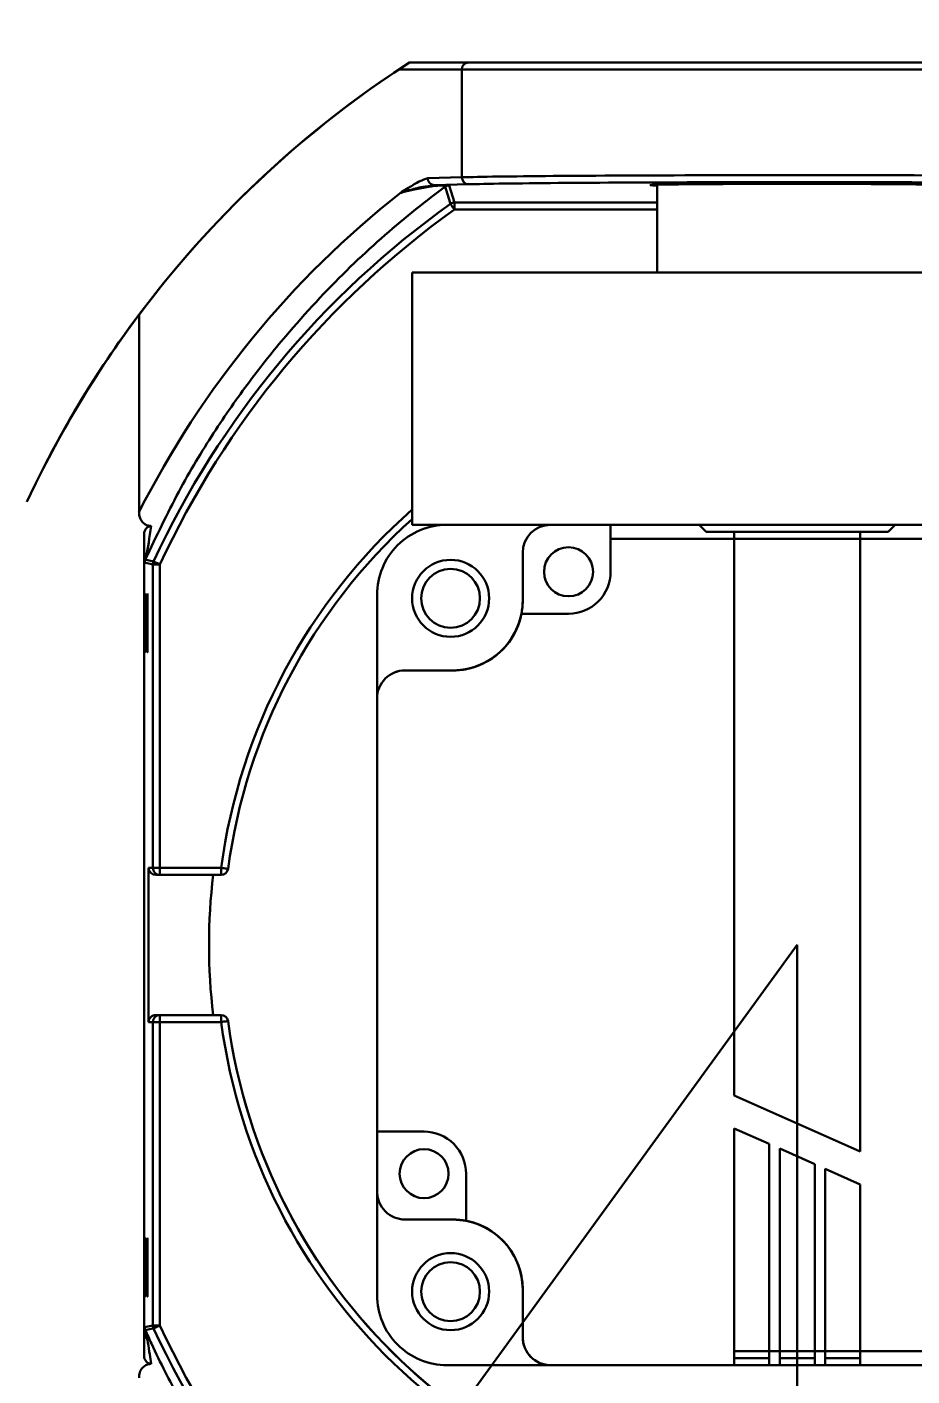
# Model space of a CAD drawing. Header units: millimetres. Extents: x 8 to 22425, y -1213 to 4973.
# Drawn here: x 9235.3 to 9298.5, y 1285.4 to 1381.7 of the extents above; entities that cross this region are included whole.
import ezdxf

# ---------------------------------------------------------------- set-up
doc = ezdxf.new("R2010")
doc.units = ezdxf.units.MM
doc.header["$PDSIZE"] = -1
doc.styles.get("Standard").update_dxf_attribs({"font": 'hyswlongfangsong.ttf'})
doc.dimstyles.new('ISO-25', dxfattribs={"dimscale": 25, "dimtxt": 3.5, "dimasz": 1.6, "dimexe": 1.25, "dimexo": 0.625, "dimtad": 1, "dimdec": 0, "dimzin": 9, "dimdsep": 46, "dimtxsty": 'Standard', "dimcen": 2.5, "dimadec": 0, "dimazin": 2, "dimtfac": 1, "dimtdec": 0, "dimtofl": 0, "dimtmove": 0, "dimatfit": 3, "dimfxl": 1, "dimarcsym": 0})

# ---------------------------------------------------------------- blocks, each defined once
blk = doc.blocks.new('*D114')
at = {"color": 0, "lineweight": -2, "transparency": 16777216}
blk.add_line((9181.121, 1544.51), (8813.513, 1622.652), dxfattribs=at)
at = {"color": 0, "transparency": 16777216}
blk.add_solid([(8814.899, 1629.173), (8812.127, 1616.131), (8774.387, 1630.969)], dxfattribs=at)
at = {"layer": 'Defpoints', "color": 0, "transparency": 16777216}
for p in [(8774.387, 1630.969), (10255.299, 1316.172)]:
    blk.add_point(p, dxfattribs=at)
at = {"color": 0, "transparency": 16777216, "insert": (9074.102, 1627.96), "char_height": 87.5, "attachment_point": 5, "rotation": 347.99929}
blk.add_mtext('R1514', dxfattribs=at)
blk = doc.blocks.new('*D151')
at = {"color": 0, "lineweight": -2, "transparency": 16777216}
for p, q in [((9297.457, 1705.826), (9688.411, 1546.785)), ((10255.299, 1253.672), (10255.299, 1378.672)), ((10192.799, 1316.172), (10317.799, 1316.172))]:
    blk.add_line(p, q, dxfattribs=at)
at = {"color": 0, "transparency": 16777216}
blk.add_solid([(9690.923, 1552.96), (9685.899, 1540.61), (9725.462, 1531.712)], dxfattribs=at)
at = {"layer": 'Defpoints', "color": 0, "transparency": 16777216}
for p in [(9725.462, 1531.712), (10255.299, 1316.172)]:
    blk.add_point(p, dxfattribs=at)
at = {"color": 0, "transparency": 16777216, "insert": (9410.763, 1723.833), "char_height": 87.5, "attachment_point": 5, "rotation": 337.86329}
blk.add_mtext('R572', dxfattribs=at)

msp = doc.modelspace()

# ---------------------------------------------------------------- linework, layer by layer
at = {"color": 161, "lineweight": 30, "true_color": 0x67adff}
for p, q in [((9266.353, 1378.672), (9261.842, 1378.672)), ((9262.604, 1379.172), (9262.605, 1379.172)), ((9262.605, 1379.172), (9266.831, 1379.172)), ((9266.353, 1378.672), (9266.353, 1370.982)), ((9307.436, 1378.672), (9266.353, 1378.672)), ((9266.831, 1379.172), (9307.093, 1379.172)), ((9263.924, 1370.911), (9266.353, 1370.982)), ((9266.831, 1370.482), (9264.403, 1370.411)), ((9265.438, 1370.401), (9265.827, 1369.177)), ((9280.3, 1370.448), (9280.3, 1364.172)), ((9265.827, 1368.677), (9265.827, 1369.177)), ((9265.827, 1369.177), (9280.3, 1369.177)), ((9280.3, 1368.677), (9265.827, 1368.677)), ((9262.799, 1364.172), (9262.799, 1346.172)), ((9262.799, 1364.172), (9317.799, 1364.172)), ((9243.299, 1361.172), (9243.299, 1347.068)), ((9262.799, 1346.172), (9317.639, 1346.172)), ((9276.971, 1346.172), (9276.971, 1345.172)), ((9276.971, 1342.817), (9276.971, 1346.172)), ((9283.299, 1346.172), (9283.799, 1345.672)), ((9296.8, 1345.672), (9283.799, 1345.672)), ((9285.799, 1345.172), (9285.799, 1345.672)), ((9294.799, 1345.672), (9294.799, 1345.172)), ((9294.799, 1345.172), (9294.799, 1345.672)), ((9296.8, 1345.672), (9297.299, 1346.172)), ((9243.659, 1345.496), (9243.659, 1286.848)), ((9276.971, 1345.172), (9276.971, 1342.817)), ((9285.799, 1345.172), (9276.971, 1345.172)), ((9285.799, 1305.429), (9285.799, 1345.172)), ((9285.799, 1345.172), (9294.799, 1345.172)), ((9294.799, 1345.172), (9294.799, 1301.422)), ((9307.899, 1345.172), (9294.799, 1345.172)), ((9270.699, 1344.172), (9270.698, 1344.172)), ((9270.698, 1340.772), (9270.698, 1344.172)), ((9270.699, 1340.772), (9270.699, 1344.172)), ((9270.699, 1340.772), (9270.699, 1344.172)), ((9270.699, 1344.172), (9270.699, 1344.172)), ((9244.294, 1343.339), (9243.703, 1343.47)), ((9244.294, 1321.672), (9244.294, 1343.339)), ((9244.794, 1343.339), (9244.294, 1343.339)), ((9244.794, 1343.339), (9244.794, 1321.672)), ((9276.971, 1342.817), (9276.971, 1342.817)), ((9260.298, 1341.172), (9260.298, 1291.172)), ((9260.298, 1333.772), (9260.298, 1341.172)), ((9270.698, 1340.772), (9270.699, 1340.772)), ((9270.699, 1340.772), (9270.699, 1340.772)), ((9273.971, 1339.817), (9270.607, 1339.817)), ((9270.607, 1339.817), (9270.607, 1339.817)), ((9265.699, 1335.772), (9262.299, 1335.772)), ((9262.299, 1335.772), (9262.299, 1335.772)), ((9266.299, 1335.808), (9266.299, 1335.808)), ((9260.298, 1333.772), (9260.299, 1333.772)), ((9260.299, 1298.572), (9260.299, 1333.772)), ((9260.299, 1333.772), (9260.299, 1333.772)), ((9260.299, 1298.572), (9260.299, 1333.772)), ((9260.299, 1333.772), (9260.299, 1333.772)), ((9260.299, 1298.572), (9260.299, 1333.772)), ((9260.299, 1302.844), (9260.299, 1333.772)), ((9260.299, 1333.772), (9260.299, 1333.772)), ((9260.299, 1333.772), (9260.299, 1329.772)), ((9260.299, 1329.772), (9260.299, 1298.572)), ((9243.98, 1321.672), (9244.294, 1321.672)), ((9243.98, 1321.672), (9243.98, 1310.672)), ((9244.794, 1321.672), (9244.294, 1321.672)), ((9244.794, 1321.672), (9244.794, 1321.172)), ((9244.794, 1321.672), (9249.164, 1321.672)), ((9249.164, 1321.672), (9249.164, 1321.172)), ((9244.502, 1321.172), (9248.597, 1321.172)), ((9248.597, 1321.172), (9249.164, 1321.172)), ((9290.298, 1316.172), (9266.786, 1283.812)), ((9290.298, 1276.172), (9290.298, 1316.172)), ((9244.502, 1311.172), (9248.597, 1311.172)), ((9244.794, 1311.172), (9244.794, 1310.672)), ((9248.597, 1311.172), (9249.164, 1311.172)), ((9249.164, 1311.172), (9249.164, 1310.672)), ((9244.294, 1310.672), (9243.98, 1310.672)), ((9244.294, 1289.005), (9244.294, 1310.672)), ((9244.294, 1310.672), (9244.794, 1310.672)), ((9249.164, 1310.672), (9244.794, 1310.672)), ((9244.794, 1310.672), (9244.794, 1289.005)), ((9294.799, 1301.422), (9285.799, 1305.429)), ((9260.299, 1302.844), (9263.654, 1302.844)), ((9260.299, 1302.844), (9260.299, 1302.844)), ((9260.299, 1298.572), (9260.299, 1302.844)), ((9285.799, 1303.076), (9288.299, 1301.963)), ((9285.799, 1286.172), (9285.799, 1303.076)), ((9288.299, 1301.963), (9288.299, 1287.172)), ((9289.049, 1301.629), (9291.549, 1300.516)), ((9289.049, 1287.172), (9289.049, 1301.629)), ((9291.549, 1300.516), (9291.549, 1287.172)), ((9266.654, 1299.844), (9266.654, 1296.48)), ((9266.654, 1299.844), (9266.654, 1299.844)), ((9266.654, 1296.48), (9266.654, 1299.844)), ((9292.299, 1287.172), (9292.299, 1300.182)), ((9292.299, 1300.182), (9294.799, 1299.069)), ((9260.298, 1298.572), (9260.299, 1298.572)), ((9260.298, 1291.172), (9260.298, 1298.572)), ((9260.299, 1298.572), (9260.299, 1298.572)), ((9260.299, 1298.572), (9260.299, 1298.572)), ((9294.799, 1299.069), (9294.799, 1287.172)), ((9265.699, 1296.572), (9262.299, 1296.572)), ((9262.299, 1296.572), (9262.299, 1296.572)), ((9266.654, 1296.48), (9266.654, 1296.48)), ((9270.699, 1291.572), (9270.698, 1291.572)), ((9270.698, 1288.172), (9270.698, 1291.572)), ((9270.699, 1288.172), (9270.699, 1291.572)), ((9270.699, 1288.172), (9270.699, 1291.572)), ((9270.699, 1291.572), (9270.699, 1291.572)), ((9270.699, 1291.572), (9270.699, 1288.172)), ((9243.703, 1288.875), (9244.294, 1289.005)), ((9244.794, 1289.005), (9244.294, 1289.005)), ((9270.698, 1288.172), (9270.699, 1288.172)), ((9270.699, 1288.172), (9270.699, 1288.172)), ((9285.799, 1287.172), (9288.299, 1287.172)), ((9288.299, 1287.172), (9289.049, 1287.172)), ((9288.299, 1287.172), (9288.299, 1286.172)), ((9288.299, 1286.672), (9288.299, 1287.172)), ((9289.049, 1286.172), (9289.049, 1287.172)), ((9289.049, 1287.172), (9291.549, 1287.172)), ((9291.549, 1287.172), (9292.299, 1287.172)), ((9291.549, 1287.172), (9291.549, 1286.172)), ((9291.549, 1286.672), (9291.549, 1287.172)), ((9292.299, 1286.172), (9292.299, 1287.172)), ((9294.799, 1287.172), (9292.299, 1287.172)), ((9294.799, 1287.172), (9303.627, 1287.172)), ((9294.799, 1287.172), (9294.799, 1286.172)), ((9294.799, 1286.672), (9294.799, 1287.172)), ((9272.698, 1286.172), (9265.298, 1286.172)), ((9265.298, 1286.172), (9265.298, 1286.172)), ((9285.799, 1286.172), (9272.699, 1286.172)), ((9272.699, 1286.172), (9272.699, 1286.172)), ((9288.299, 1286.672), (9285.799, 1286.672)), ((9288.299, 1286.172), (9285.799, 1286.172)), ((9288.299, 1286.672), (9288.299, 1286.172)), ((9288.299, 1286.172), (9288.299, 1286.172)), ((9289.049, 1286.172), (9288.299, 1286.172)), ((9291.549, 1286.672), (9289.049, 1286.672)), ((9291.549, 1286.172), (9289.049, 1286.172)), ((9291.549, 1286.672), (9291.549, 1286.172)), ((9291.549, 1286.172), (9291.549, 1286.172)), ((9292.299, 1286.172), (9291.549, 1286.172)), ((9294.799, 1286.672), (9292.299, 1286.672)), ((9294.799, 1286.172), (9292.299, 1286.172)), ((9294.799, 1286.672), (9294.799, 1286.172)), ((9294.799, 1286.172), (9294.799, 1286.172)), ((9303.627, 1286.172), (9294.799, 1286.172))]:
    msp.add_line(p, q, dxfattribs=at)
at = {"color": 161, "lineweight": 30, "true_color": 0x67adff, "flags": 128}
for points in [[(9265.827, 1368.677), (9265.771, 1368.756), (9265.716, 1368.832), (9265.666, 1368.902), (9265.622, 1368.963), (9265.586, 1369.014), (9265.559, 1369.052), (9265.543, 1369.075), (9265.537, 1369.084)], [(9271.947, 1346.026), (9272.308, 1346.134), (9272.698, 1346.172)], [(9271.947, 1346.026), (9272.308, 1346.134), (9272.698, 1346.172)], [(9243.749, 1343.679), (9243.758, 1343.678), (9243.793, 1343.67), (9243.932, 1343.639), (9244.341, 1343.55)], [(9244.794, 1343.339), (9244.706, 1343.38), (9244.621, 1343.42), (9244.543, 1343.456), (9244.475, 1343.488), (9244.418, 1343.514), (9244.376, 1343.533), (9244.35, 1343.546), (9244.341, 1343.55)], [(9261.547, 1335.626), (9261.909, 1335.734), (9262.299, 1335.772)], [(9249.66, 1321.606), (9249.651, 1321.607), (9249.622, 1321.611), (9249.576, 1321.617), (9249.515, 1321.625), (9249.44, 1321.636), (9249.354, 1321.647), (9249.261, 1321.659), (9249.164, 1321.672)], [(9249.66, 1310.739), (9249.651, 1310.737), (9249.622, 1310.734), (9249.576, 1310.727), (9249.515, 1310.719), (9249.44, 1310.709), (9249.354, 1310.698), (9249.261, 1310.685), (9249.164, 1310.672)], [(9260.445, 1297.821), (9260.337, 1298.182), (9260.299, 1298.572)], [(9260.445, 1297.821), (9260.337, 1298.182), (9260.299, 1298.572)], [(9267.046, 1296.387), (9266.674, 1296.476), (9265.699, 1296.572)], [(9270.699, 1291.572), (9270.603, 1292.548), (9270.493, 1292.992)], [(9244.341, 1288.795), (9244.332, 1288.793), (9244.297, 1288.785), (9244.157, 1288.754), (9243.749, 1288.665)], [(9244.794, 1289.005), (9244.706, 1288.964), (9244.621, 1288.925), (9244.543, 1288.889), (9244.475, 1288.857), (9244.418, 1288.831), (9244.376, 1288.811), (9244.35, 1288.799), (9244.341, 1288.795)], [(9270.845, 1287.421), (9270.737, 1287.782), (9270.699, 1288.172)], [(9270.845, 1287.421), (9270.737, 1287.782), (9270.699, 1288.172)], [(9270.845, 1287.421), (9270.737, 1287.782), (9270.699, 1288.172)]]:
    msp.add_lwpolyline(points, dxfattribs=at)
at = {"color": 161, "lineweight": 30, "true_color": 0x67adff}
for centre, radius in [((9273.971, 1342.817), 1.75), ((9265.55, 1340.921), 2.75), ((9265.548, 1340.922), 2.1), ((9263.654, 1299.844), 1.75), ((9265.55, 1291.424), 2.75), ((9265.548, 1291.422), 2.1)]:
    msp.add_circle(centre, radius, dxfattribs=at)
for centre, radius, start, end in [((9303.298, 1316.172), 75, 122.85988, 155.0472), ((9266.842, 1378.683), 0.49, 91.25319, 181.21376), ((9264.415, 1370.902), 0.491, 178.96194, 268.57368), ((9266.844, 1370.973), 0.491, 178.95756, 268.57805), ((9265.438, 1369.901), 0.5, 89.9963, 125.17298), ((9386.966, 1408.032), 127.523, 197.2063, 197.78383), ((9303.298, 1316.172), 65.004, 125.51475, 155.0917), ((9303.298, 1316.172), 64.504, 125.51475, 155.0917), ((9265.827, 1368.676), 0.5, 90.00728, 125.50638), ((9303.299, 1316.172), 75, 143.1301, 155.0487), ((9290.298, 1316.172), 41.5, 131.50025, 172.38418), ((9290.298, 1316.172), 41, 132.12149, 172.38418), ((9290.298, 1316.172), 41, 132.12143, 172.38418), ((9265.298, 1341.172), 5, 90, 180.00227), ((9265.298, 1341.172), 5, 90, 180.00227), ((9272.698, 1344.172), 2, 90, 179.99773), ((9272.699, 1344.172), 2, 90, 179.99773), ((9272.699, 1344.172), 2, 90, 179.99773), ((9272.699, 1344.172), 2, 90, 179.99773), ((9273.971, 1342.817), 1.75, 270, 90), ((9244.202, 1343.47), 0.499, 155.20921, 180.03387), ((9265.55, 1340.921), 2.75, 270, 90), ((9244.792, 1343.34), 0.498, 155.03679, 180.06234), ((9265.548, 1340.922), 2.1, 270, 90), ((9273.971, 1342.817), 3, 270, 0.00227), ((9273.971, 1342.817), 3, 270, 0.00227), ((9265.698, 1340.772), 5, 270, 0.00227), ((9265.699, 1340.772), 5, 273.46393, 0.00227), ((9265.699, 1340.772), 5, 273.46785, 0.00227), ((9265.699, 1340.772), 5, 276.89247, 0.00227), ((9265.699, 1340.772), 5, 276.8921, 0.00227), ((9265.699, 1340.772), 5, 348.98891, 0.00227), ((9265.699, 1340.772), 5, 270, 348.98891), ((9262.298, 1333.772), 2, 90, 180.00227), ((9262.299, 1333.772), 2, 90, 180.00227), ((9262.299, 1333.772), 2, 90, 180.00227), ((9262.299, 1333.772), 2, 90, 180.00227), ((9265.699, 1340.772), 5, 270, 276.8921), ((9244.794, 1321.672), 0.5, 179.99134, 270.00461), ((9249.164, 1321.672), 0.5, 270, 352.38418), ((9249.164, 1321.672), 0.5, 270, 352.38418), ((9244.794, 1310.672), 0.5, 89.9955, 180.00866), ((9249.164, 1310.672), 0.5, 7.61582, 90), ((9249.164, 1310.672), 0.5, 7.61582, 90), ((9290.298, 1316.172), 41.5, 187.61582, 264.47495), ((9290.298, 1316.172), 41, 187.61582, 265.1519), ((9290.298, 1316.172), 41, 187.61582, 265.10906), ((9263.654, 1299.844), 3, 359.99773, 90), ((9263.654, 1299.844), 3, 359.99773, 90), ((9263.654, 1299.844), 1.75, 270, 90), ((9262.298, 1298.572), 2, 179.99773, 270), ((9262.299, 1298.572), 2, 179.99773, 270), ((9262.299, 1298.572), 2, 179.99773, 270), ((9265.698, 1291.572), 5, 0.00227, 90), ((9265.698, 1291.572), 5, 0.00227, 90), ((9265.699, 1291.572), 5, 0.00227, 90), ((9265.699, 1291.572), 5, 0.00227, 90), ((9265.699, 1291.572), 5, 6.8921, 90), ((9265.699, 1291.572), 5, 78.98891, 90), ((9265.699, 1291.572), 5, 0.00227, 78.98891), ((9265.548, 1291.422), 2.1, 270, 90), ((9265.55, 1291.424), 2.75, 270, 90), ((9265.699, 1291.572), 5, 0.00227, 6.8921), ((9265.298, 1291.172), 5, 179.99773, 270), ((9265.298, 1291.172), 5, 179.99773, 270), ((9244.202, 1288.875), 0.499, 179.96653, 204.79039), ((9244.792, 1289.005), 0.498, 179.93785, 204.9626), ((9303.298, 1316.172), 65.004, 204.9083, 234.48525), ((9303.298, 1316.172), 64.504, 204.9083, 234.48525), ((9272.698, 1288.172), 2, 179.99773, 270), ((9272.698, 1288.172), 2, 180.00227, 268.46894), ((9272.699, 1288.172), 2, 179.99773, 270), ((9272.699, 1288.172), 2, 179.99773, 270), ((9290.298, 1316.172), 41, 275.48268, 317.06213), ((9290.298, 1316.172), 41.5, 275.52505, 317.01996)]:
    msp.add_arc(centre, radius, start, end, dxfattribs=at)
for centre, major_axis, ratio, start_param, end_param in [((9303.301, 1316.172), (75.002, 0), 0.999974, 2.156482, 2.498092), ((9290.299, 1370.92), (25, 0), 0.008552, 0.815553, 2.850316), ((9290.299, 1370.42), (24.5, 0), 0.008727, 0.815553, 2.850316), ((9304.334, 1316.172), (68.416, 0), 0.99955, 2.238855, 2.672824), ((9290.299, 1370.42), (10.5, 0), 0.008727, 1.570788, 3.451437), ((9290.299, 1370.42), (10.5, 0), 0.008727, 5.973341, 7.853974), ((9244.502, 1321.672), (0.522, 0), 0.95782, 3.141593, 4.712389), ((9290.297, 1316.172), (0, 42), 0.999962, 1.451466, 1.690127), ((9244.502, 1310.672), (0.522, 0), 0.95782, 1.570796, 3.141593)]:
    msp.add_ellipse(centre, major_axis=major_axis, ratio=ratio, start_param=start_param, end_param=end_param, dxfattribs=at)
for centre in [(9243.725, 1339.172), (9243.899, 1339.172), (9243.725, 1293.172), (9243.899, 1293.172)]:
    msp.add_ellipse(centre, major_axis=(0, 2.1), ratio=0.008719, dxfattribs=at)
for points, knots in [([(9261.842, 1378.672), (9261.946, 1378.741), (9262.076, 1378.828), (9262.292, 1378.969), (9262.38, 1379.026), (9262.436, 1379.063), (9262.472, 1379.086), (9262.497, 1379.102), (9262.521, 1379.118), (9262.548, 1379.136), (9262.594, 1379.165), (9262.604, 1379.171), (9262.605, 1379.172), (9262.605, 1379.172)], [0, 0, 0, 0, 0.495021, 0.618792, 0.680861, 0.712074, 0.725937, 0.739921, 0.752423, 0.771907, 0.810282, 0.951084, 1, 1, 1, 1]), ([(9261.953, 1369.856), (9261.957, 1369.858), (9261.995, 1369.883), (9262.192, 1370.01), (9262.654, 1370.297), (9263.27, 1370.697), (9263.732, 1370.848), (9263.924, 1370.911)], [0, 0, 0, 0, 0.005165, 0.059155, 0.301171, 0.710709, 1, 1, 1, 1]), ([(9265.15, 1370.31), (9265.008, 1370.204), (9264.127, 1369.548), (9261.773, 1367.695), (9258.106, 1364.438), (9254.332, 1360.388), (9251.171, 1356.45), (9248.614, 1352.795), (9246.114, 1348.662), (9244.537, 1345.339), (9243.749, 1343.679)], [0, 0, 0, 0, 0.019075, 0.11844, 0.317425, 0.516378, 0.637303, 0.758429, 0.879353, 1, 1, 1, 1]), ([(9264.403, 1370.411), (9264.113, 1370.377), (9263.404, 1370.294), (9262.702, 1370.087), (9262.198, 1369.937), (9261.996, 1369.87), (9261.957, 1369.857), (9261.953, 1369.856)], [0, 0, 0, 0, 0.284485, 0.696487, 0.940369, 0.994778, 1, 1, 1, 1]), ([(9265.15, 1370.31), (9265.162, 1370.321), (9265.185, 1370.343), (9265.18, 1370.37), (9265.143, 1370.389), (9265.087, 1370.398), (9265.046, 1370.401), (9265.011, 1370.402), (9264.981, 1370.403), (9264.939, 1370.403), (9264.909, 1370.402), (9264.846, 1370.399), (9264.727, 1370.392), (9264.402, 1370.36), (9263.77, 1370.265), (9262.946, 1370.109), (9262.333, 1369.958), (9262.017, 1369.873), (9261.953, 1369.856)], [0, 0, 0, 0, 0.053617, 0.100468, 0.131884, 0.144873, 0.151405, 0.154819, 0.160387, 0.162534, 0.169113, 0.170554, 0.184676, 0.215624, 0.335191, 0.630264, 0.925869, 1, 1, 1, 1]), ([(9264.403, 1370.411), (9264.422, 1370.411), (9264.517, 1370.412), (9264.665, 1370.413), (9264.847, 1370.413), (9264.969, 1370.413), (9265.073, 1370.413), (9265.168, 1370.412), (9265.275, 1370.411), (9265.369, 1370.409), (9265.428, 1370.405), (9265.435, 1370.402), (9265.438, 1370.401)], [0, 0, 0, 0, 0.035201, 0.172591, 0.242853, 0.287589, 0.332434, 0.385961, 0.448826, 0.587053, 0.78208, 1, 1, 1, 1]), ([(9244.167, 1346.076), (9244.072, 1346.087), (9243.889, 1346.108), (9243.635, 1346.256), (9243.439, 1346.483), (9243.319, 1346.77), (9243.305, 1346.971), (9243.299, 1347.068)], [0, 0, 0, 0, 0.195583, 0.37417, 0.588526, 0.802044, 1, 1, 1, 1]), ([(9243.659, 1345.496), (9243.669, 1345.582), (9243.686, 1345.742), (9243.808, 1345.926), (9243.956, 1346.038), (9244.08, 1346.075), (9244.151, 1346.075), (9244.167, 1346.076)], [0, 0, 0, 0, 0.298719, 0.558417, 0.75056, 0.943489, 1, 1, 1, 1]), ([(9244.167, 1346.076), (9244.049, 1345.275), (9243.904, 1344.295), (9243.773, 1343.775), (9243.749, 1343.679)], [0, 0, 0, 0, 0.816992, 1, 1, 1, 1]), ([(9243.703, 1343.47), (9243.7, 1343.524), (9243.687, 1343.757), (9243.672, 1344.65), (9243.661, 1345.367), (9243.659, 1345.496)], [0, 0, 0, 0, 0.1993882, 0.8554231, 1, 1, 1, 1]), ([(9243.659, 1286.848), (9243.662, 1287.022), (9243.669, 1287.486), (9243.681, 1288.145), (9243.693, 1288.728), (9243.7, 1288.838), (9243.703, 1288.875)], [0, 0, 0, 0, 0.1922869, 0.5138348, 0.8384977, 1, 1, 1, 1]), ([(9243.749, 1288.665), (9243.768, 1288.593), (9243.867, 1288.218), (9244.011, 1287.282), (9244.134, 1286.489), (9244.167, 1286.269)], [0, 0, 0, 0, 0.1475682, 0.7631553, 1, 1, 1, 1]), ([(9243.749, 1288.665), (9243.894, 1288.345), (9244.68, 1286.612), (9246.378, 1283.3), (9248.895, 1279.122), (9251.719, 1275.165), (9255.355, 1270.772), (9259.824, 1266.203), (9263.375, 1263.425), (9265.15, 1262.035)], [0, 0, 0, 0, 0.0225176, 0.1219478, 0.2550457, 0.3883078, 0.5215212, 0.7607319, 1, 1, 1, 1]), ([(9244.167, 1286.269), (9244.117, 1286.273), (9244.017, 1286.281), (9243.881, 1286.357), (9243.768, 1286.473), (9243.679, 1286.64), (9243.666, 1286.774), (9243.659, 1286.848)], [0, 0, 0, 0, 0.174826, 0.349401, 0.532648, 0.740326, 1, 1, 1, 1]), ([(9243.299, 1285.277), (9243.31, 1285.403), (9243.331, 1285.657), (9243.489, 1285.932), (9243.687, 1286.121), (9243.898, 1286.24), (9244.08, 1286.26), (9244.167, 1286.269)], [0, 0, 0, 0, 0.258683, 0.518937, 0.625632, 0.821074, 1, 1, 1, 1])]:
    msp.add_open_spline(points, degree=3, knots=knots, dxfattribs=at)

# ---------------------------------------------------------------- dimensions: what is measured, and where the dimension line sits
for mpoint, picture, middle in [((9725.462, 1531.712), '*D151', (9388.39, 1668.835)), ((8774.387, 1630.969), '*D114', (9061.756, 1569.883))]:
    dim = msp.add_radius_dim(center=(10255.299, 1316.172), mpoint=mpoint, dimstyle='ISO-25')
    dim.commit()
    dim.dimension.update_dxf_attribs({"geometry": picture, "text_midpoint": middle, "dimtype": 164})

doc.saveas('drawing.dxf')
